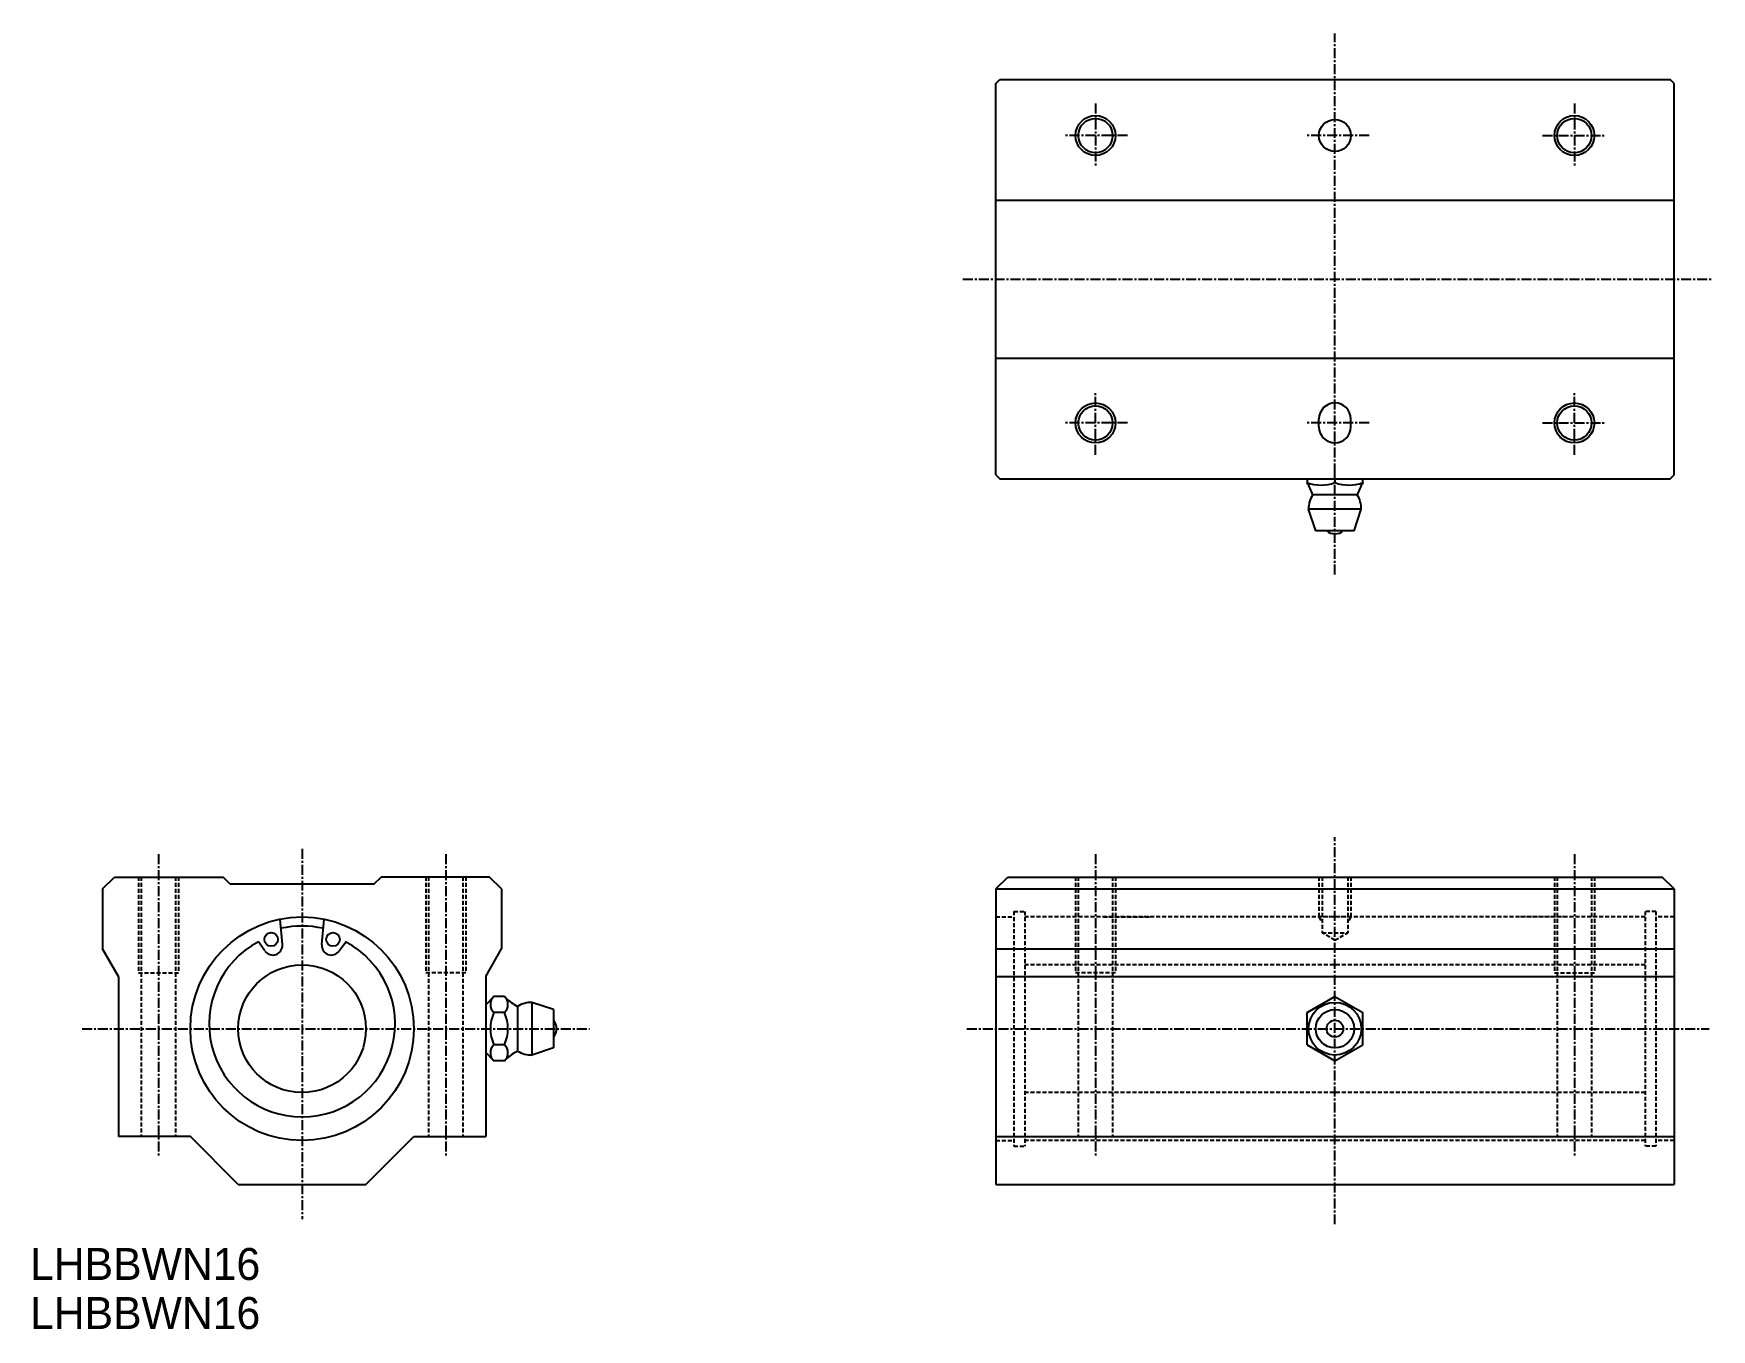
# Model space of a CAD drawing. Extents: x 70 to 281, y 24 to 186.
import ezdxf

# ---------------------------------------------------------------- set-up
doc = ezdxf.new("R2010")
doc.units = 0
doc.linetypes.add('CENTER', pattern=[2, 1.25, -0.25, 0.25, -0.25])
doc.linetypes.add('DASHED', pattern=[0.75, 0.5, -0.25])
doc.layers.get('0').update_dxf_attribs({"linetype": 'CONTINUOUS'})
doc.layers.add('CENTER', color=1, linetype='CENTER')

msp = doc.modelspace()

# ---------------------------------------------------------------- linework, layer by layer
at = {"color": 7, "linetype": 'CONTINUOUS'}
for p, q in [((190.97, 179.71), (191.47, 180.21)), ((190.97, 130.71), (190.97, 179.71)), ((191.47, 180.21), (275.47, 180.21)), ((275.97, 179.71), (275.47, 180.21)), ((275.97, 130.71), (275.97, 179.71)), ((190.97, 165.11), (275.97, 165.11)), ((190.97, 145.31), (275.97, 145.31)), ((231.47, 136.71), (231.47, 137.71)), ((235.47, 136.71), (235.47, 137.71)), ((190.97, 130.71), (191.47, 130.21)), ((275.47, 130.21), (275.97, 130.71)), ((191.47, 130.21), (275.47, 130.21)), ((229.97, 130.21), (229.97, 129.73)), ((233.47, 130.21), (233.47, 129.73)), ((236.97, 129.73), (236.97, 130.21)), ((79.07, 78.84), (80.57, 80.34)), ((80.57, 80.34), (94.17, 80.34)), ((95.02, 79.49), (94.17, 80.34)), ((113.12, 79.49), (113.97, 80.34)), ((127.57, 80.34), (113.97, 80.34)), ((129.07, 78.84), (127.57, 80.34)), ((190.97, 78.84), (192.47, 80.34)), ((192.47, 80.34), (274.47, 80.34)), ((275.97, 78.84), (274.47, 80.34)), ((79.07, 78.84), (79.07, 71.34)), ((95.02, 79.49), (113.12, 79.49)), ((129.07, 78.84), (129.07, 71.34)), ((190.97, 78.84), (275.97, 78.84)), ((190.97, 78.84), (190.97, 41.84)), ((275.97, 78.84), (275.97, 41.84)), ((101.6, 71.87), (101.32, 75.07)), ((106.54, 71.87), (106.82, 75.07)), ((99.42, 71.08), (98.61, 72.23)), ((108.72, 71.08), (109.53, 72.23)), ((81.07, 67.88), (79.07, 71.34)), ((127.07, 67.88), (129.07, 71.34)), ((190.97, 71.34), (275.97, 71.34)), ((81.07, 67.88), (81.07, 47.84)), ((127.07, 67.88), (127.07, 47.84)), ((190.97, 67.88), (275.97, 67.88)), ((203.47, 68.34), (203.47, 68.34)), ((204.72, 68.34), (204.72, 68.34)), ((229.97, 63.36), (233.47, 65.38)), ((233.47, 65.38), (236.97, 63.36)), ((229.97, 59.32), (229.97, 63.36)), ((236.97, 59.32), (236.97, 63.36)), ((229.97, 59.32), (233.47, 57.3)), ((233.47, 57.3), (236.97, 59.32)), ((90.07, 47.84), (81.07, 47.84)), ((96.07, 41.84), (90.07, 47.84)), ((112.07, 41.84), (118.07, 47.84)), ((118.07, 47.84), (127.07, 47.84)), ((190.97, 47.84), (275.97, 47.84)), ((96.07, 41.84), (112.07, 41.84)), ((190.97, 41.84), (275.97, 41.84))]:
    msp.add_line(p, q, dxfattribs=at)
at = {"color": 7}
for p, q in [((236.77, 126.41), (230.17, 126.41)), ((231.07, 123.71), (230.17, 126.41)), ((236.27, 128.21), (230.67, 128.21)), ((235.87, 123.71), (236.77, 126.41)), ((232.42, 123.71), (231.07, 123.71)), ((234.52, 123.71), (232.42, 123.71)), ((235.87, 123.71), (234.52, 123.71)), ((128.11, 65.38), (127.07, 64.34)), ((129.41, 65.38), (128.11, 65.38)), ((129.41, 63.36), (128.11, 63.36)), ((131.07, 64.14), (131.07, 58.54)), ((132.87, 64.64), (132.87, 58.04)), ((135.57, 63.74), (132.87, 64.64)), ((135.57, 63.74), (135.57, 62.39)), ((135.57, 62.39), (135.57, 60.29)), ((129.41, 59.32), (128.11, 59.32)), ((135.57, 58.94), (132.87, 58.04)), ((135.57, 60.29), (135.57, 58.94)), ((127.07, 58.34), (128.11, 57.3)), ((129.41, 57.3), (128.11, 57.3))]:
    msp.add_line(p, q, dxfattribs=at)
at = {"color": 3, "linetype": 'DASHED'}
for p, q in [((83.57, 80.34), (83.57, 68.34)), ((83.92, 80.34), (83.92, 47.84)), ((88.22, 80.34), (88.22, 47.84)), ((88.57, 80.34), (88.57, 68.34)), ((119.57, 80.34), (119.57, 68.34)), ((119.92, 80.34), (119.92, 47.84)), ((124.22, 80.34), (124.22, 47.84)), ((124.57, 80.34), (124.57, 68.34)), ((200.97, 80.34), (200.97, 68.34)), ((201.32, 80.34), (201.32, 47.84)), ((205.62, 80.34), (205.62, 47.84)), ((205.97, 80.34), (205.97, 68.34)), ((231.47, 80.34), (231.47, 75.34)), ((231.87, 80.34), (231.87, 73.34)), ((235.07, 80.34), (235.07, 73.34)), ((235.47, 80.34), (235.47, 75.34)), ((260.97, 80.34), (260.97, 68.34)), ((261.32, 80.34), (261.32, 47.84)), ((265.62, 80.34), (265.62, 47.84)), ((265.97, 80.34), (265.97, 68.34)), ((193.25, 76.04), (193.25, 46.64)), ((193.25, 76.04), (194.6, 76.04)), ((194.6, 76.04), (194.6, 46.64)), ((272.34, 76.04), (272.34, 46.64)), ((273.69, 76.04), (272.34, 76.04)), ((273.69, 76.04), (273.69, 46.64)), ((190.97, 75.34), (193.25, 75.34)), ((272.34, 75.34), (194.6, 75.34)), ((204.47, 75.34), (210.47, 75.34)), ((235.47, 75.34), (231.47, 75.34)), ((231.47, 75.34), (231.87, 74.65)), ((235.47, 75.34), (235.07, 74.65)), ((262.47, 75.34), (256.47, 75.34)), ((275.97, 75.34), (273.69, 75.34)), ((231.87, 73.34), (235.07, 73.34)), ((233.47, 72.42), (231.87, 73.34)), ((233.47, 72.42), (235.07, 73.34)), ((83.57, 68.34), (88.57, 68.34)), ((124.57, 68.34), (119.57, 68.34)), ((272.34, 69.34), (194.6, 69.34)), ((205.97, 68.34), (200.97, 68.34)), ((260.97, 68.34), (265.97, 68.34)), ((272.34, 53.34), (194.6, 53.34)), ((190.97, 47.34), (193.25, 47.34)), ((193.25, 46.64), (194.6, 46.64)), ((272.34, 47.34), (194.6, 47.34)), ((273.69, 46.64), (272.34, 46.64)), ((275.97, 47.34), (273.69, 47.34))]:
    msp.add_line(p, q, dxfattribs=at)
at = {"color": 3}
for centre in [(203.47, 173.21), (263.47, 173.21), (203.47, 137.21), (263.47, 137.21)]:
    msp.add_circle(centre, 2.5, dxfattribs=at)
at = {"color": 7, "linetype": 'CONTINUOUS'}
for centre, radius in [((203.47, 173.21), 2.15), ((233.47, 173.21), 2), ((263.47, 173.21), 2.15), ((203.47, 137.21), 2.15), ((263.47, 137.21), 2.15), ((104.07, 61.34), 14), ((100.2, 72.52), 0.85), ((107.94, 72.52), 0.85), ((104.07, 61.34), 8), ((233.47, 61.34), 3.3), ((233.47, 61.34), 2.4), ((233.47, 61.34), 1.05)]:
    msp.add_circle(centre, radius, dxfattribs=at)
for centre, radius, start, end in [((233.47, 137.71), 2, 0, 180), ((233.47, 136.71), 2, 180, 0), ((231.72, 134.48), 5.06, 249.7455, 290.2545), ((231.72, 134.48), 5.06, 249.7455, 290.2545), ((224.93, 126.49), 6, 16.69, 32.7323), ((235.22, 134.48), 5.06, 249.7455, 290.2545), ((235.22, 134.48), 5.06, 249.7455, 290.2545), ((242.02, 126.49), 6, 147.2677, 163.31), ((104.07, 61.34), 12.85, 78.1077, 101.8923), ((104.07, 61.94), 11.65, 117.942, 62.058), ((100.4, 71.76), 1.2, 214.9881, 5.0215), ((107.73, 71.76), 1.2, 174.9785, 325.0119)]:
    msp.add_arc(centre, radius, start, end, dxfattribs=at)
at = {"color": 7}
for centre, radius, start, end in [((233.66, 126.41), 3.49, 148.9518, 180), ((233.28, 126.41), 3.49, 0, 31.0482), ((233.47, 124.89), 1.57, 228.2478, 311.7522), ((129.02, 64.37), 1.36, 131.985, 228.0149), ((128.5, 64.37), 1.36, 311.9851, 48.015), ((133.78, 69.49), 6, 225.0047, 243.126), ((132.42, 61.34), 4.76, 154.8911, 205.1089), ((125.1, 61.34), 4.76, 334.8911, 25.1089), ((132.87, 61.15), 3.49, 90, 121.0482), ((134.39, 61.34), 1.57, 318.2478, 41.7522), ((129.02, 58.31), 1.36, 131.9851, 228.0149), ((128.5, 58.31), 1.36, 311.9851, 48.0149), ((133.78, 53.19), 6, 116.874, 136.757), ((132.87, 61.53), 3.49, 238.9518, 270)]:
    msp.add_arc(centre, radius, start, end, dxfattribs=at)
at = {"color": 7, "linetype": 'CONTINUOUS'}
for p in [(233.47, 139.71), (233.47, 134.71)]:
    msp.add_point(p, dxfattribs=at)
at = {"layer": 'CENTER', "color": 1, "linetype": 'CENTER'}
for p, q in [((233.47, 130.9), (233.47, 185.98)), ((203.47, 177.21), (203.47, 169.21)), ((263.47, 177.21), (263.47, 169.21)), ((207.47, 173.21), (199.47, 173.21)), ((237.74, 173.21), (229.74, 173.21)), ((259.47, 173.21), (267.47, 173.21)), ((186.84, 155.21), (280.64, 155.21)), ((203.47, 133.21), (203.47, 141.21)), ((263.47, 133.21), (263.47, 141.21)), ((207.47, 137.21), (199.47, 137.21)), ((237.74, 137.21), (229.74, 137.21)), ((259.47, 137.21), (267.47, 137.21)), ((233.47, 118.21), (233.47, 130.9)), ((233.47, 36.84), (233.47, 85.34)), ((86.07, 83.2), (86.07, 45.2)), ((104.07, 83.88), (104.07, 37.48)), ((122.07, 83.2), (122.07, 45.2)), ((203.47, 83.2), (203.47, 45.2)), ((263.47, 83.2), (263.47, 45.2)), ((76.5, 61.34), (140.07, 61.34)), ((187.34, 61.34), (280.34, 61.34))]:
    msp.add_line(p, q, dxfattribs=at)

# ---------------------------------------------------------------- texts
at = {"color": 7, "linetype": 'CONTINUOUS'}
for p in [(69.99, 29.87), (69.99, 23.73)]:
    msp.add_text('LHBBWN16', height=4, dxfattribs=at).set_placement(p)

doc.saveas('drawing.dxf')
